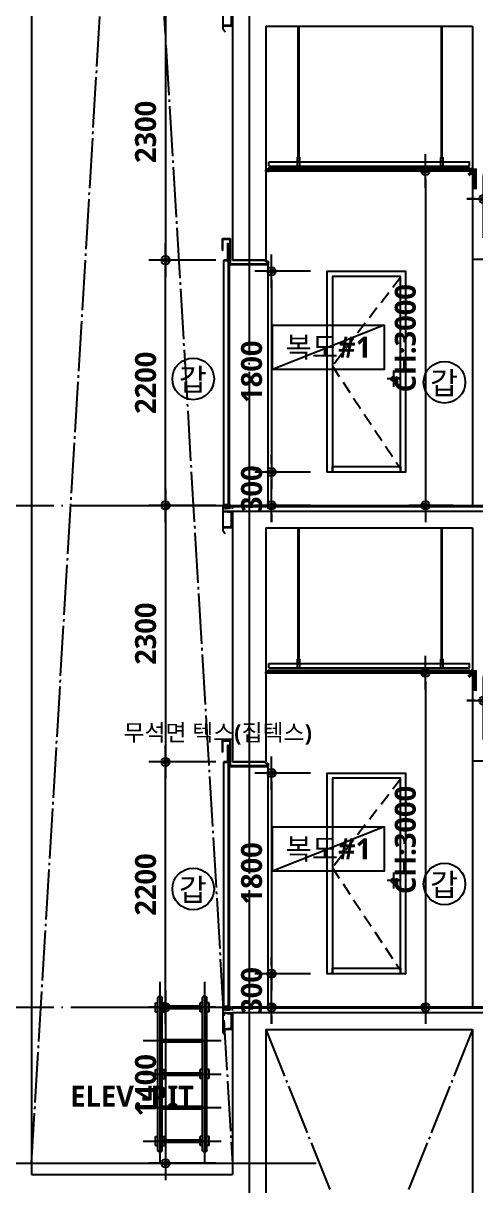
# Model space of a CAD drawing. Header units: millimetres. Extents: x 0 to 356400, y 0 to 68257.
# Drawn here: x 240300 to 244355, y 21099 to 31525 of the extents above; entities that cross this region are included whole.
import ezdxf
from ezdxf.enums import TextEntityAlignment as Align

# ---------------------------------------------------------------- set-up
doc = ezdxf.new("R2010")
doc.units = ezdxf.units.MM
doc.header["$LTSCALE"] = 75
for name, pattern in [('CEN', [62, 60, -1, 0, -1]), ('HID', [2.3, 1.5, -0.8]), ('STD_SHAFT', [7.3, 6, -0.5, 0.3, -0.5])]:
    doc.linetypes.add(name, pattern=pattern)
doc.layers.get('Defpoints').update_dxf_attribs({"color": 161})
for name, color, linetype in [('A-ANNO-GRA2', 4, 'Continuous'), ('A-ANNO-LEAD', 4, 'Continuous'), ('A-ANNO-SYMB', 7, 'Continuous'), ('A-ANNO-TEXT1', 7, 'Continuous'), ('A-ANNO-TITL', 7, 'Continuous'), ('A-CEN', 1, 'CEN'), ('A-DOOR', 4, 'Continuous'), ('A-FIN-TYP1', 6, 'Continuous'), ('A-FLOR-OPEN-BELO', 6, 'STD_SHAFT'), ('A-PS-HID', 5, 'HID'), ('A-SECT-DOOR', 8, 'Continuous'), ('A-SECT-ELEV', 8, 'Continuous'), ('A-SECT-MATR1', 4, 'Continuous'), ('A-ST-AXIS-DIM', 7, 'Continuous'), ('A-ST-CONC', 2, 'Continuous'), ('A-WALL-PATT', 8, 'Continuous'), ('C02-AA$0$A-FIN-TYP1', 6, 'Continuous'), ('C02-AA$0$A-SECT-CLNG', 6, 'Continuous'), ('C02-AA$0$A-SECT-MATR1', 4, 'Continuous'), ('EL', 4, 'Continuous'), ('GRID', 8, 'Continuous'), ('STAIR-4', 4, 'Continuous')]:
    doc.layers.add(name, color=color, linetype=linetype)
doc.layers.add('A-ANNO-NPLT', color=129, linetype='Continuous', plot=False)
doc.layers.add('G(그리드2)', color=235, linetype='Continuous', plot=False)
doc.layers.add('CEN', color=1, linetype='Continuous', lineweight=25)
doc.styles.add('2020음성 1차', font='NanumGothicBold.ttf')
doc.styles.add('SH_대대리576', font='')
doc.styles.add('SH_진천_나눔', font='NanumGothicBold.ttf')
doc.styles.add('성본리_나눔BO', font='')
doc.styles.get('SH_대대리576').set_extended_font_data('NanumGothic', bold=True)
doc.styles.get('성본리_나눔BO').set_extended_font_data('NanumGothic', bold=True)
doc.dimstyles.new('SHP 75 (in)', dxfattribs={"dimscale": 75, "dimtxt": 2.5, "dimasz": 1, "dimexe": 2, "dimexo": 2, "dimgap": 1, "dimtad": 1, "dimdec": 0, "dimzin": 0, "dimdsep": 46, "dimtxsty": 'SH_대대리576', "dimblk": 'DIMDOT', "dimblk1": 'NONE', "dimblk2": 'DIMDOT', "dimcen": 0.09, "dimclrd": 256, "dimclre": 256, "dimclrt": 3, "dimadec": 0, "dimazin": 1, "dimtfac": 1, "dimtdec": 0, "dimtix": 1, "dimtmove": 2, "dimatfit": 0, "dimldrblk": 'DIMDOT', "dimfxl": 1, "dimtfillclr": 3, "dimtolj": 1, "dimtzin": 0, "dimlwd": -1, "dimlwe": -1, "dimarcsym": 0})

# ---------------------------------------------------------------- blocks, each defined once
blk = doc.blocks.new('DIMDOT')
at = {"color": 0}
blk.add_line((-2, 0), (2, 0), dxfattribs=at)
for radius in [0.5, 0.25]:
    blk.add_circle((0, 0), radius, dxfattribs=at)
blk = doc.blocks.new('*D4425')
at = {"layer": 'A-ST-AXIS-DIM'}
for p, q in [((244425, 25100), (244425, 25600)), ((244525, 25100), (244525, 25600)), ((244350, 25450), (244275, 25450)), ((244425, 25450), (244525, 25450)), ((244600, 25450), (244675, 25450))]:
    blk.add_line(p, q, dxfattribs=at)
at = {"layer": 'Defpoints', "color": 0}
for p in [(244525, 25450), (244425, 24950), (244525, 24950)]:
    blk.add_point(p, dxfattribs=at)
at = {"layer": 'A-ST-AXIS-DIM', "linetype": 'ByBlock', "xscale": 75, "yscale": 75, "zscale": 75}
blk.add_blockref('DIMDOT', (244425, 25450), dxfattribs=at)
at = {"layer": 'A-ST-AXIS-DIM', "linetype": 'ByBlock', "xscale": 75, "yscale": 75, "zscale": 75, "rotation": 180}
blk.add_blockref('DIMDOT', (244525, 25450), dxfattribs=at)
at = {"layer": 'A-ST-AXIS-DIM', "color": 3, "insert": (244475, 25628), "char_height": 187.5, "attachment_point": 5, "style": 'SH_대대리576'}
blk.add_mtext('\\A1;100', dxfattribs=at)
blk = doc.blocks.new('_None')
blk = doc.blocks.new('*D4430')
at = {"layer": 'A-ST-AXIS-DIM'}
for p, q in [((244425, 29600), (244425, 30100)), ((244525, 29600), (244525, 30100)), ((244350, 29950), (244275, 29950)), ((244425, 29950), (244525, 29950)), ((244600, 29950), (244675, 29950))]:
    blk.add_line(p, q, dxfattribs=at)
at = {"layer": 'Defpoints', "color": 0}
for p in [(244525, 29950), (244425, 29450), (244525, 29450)]:
    blk.add_point(p, dxfattribs=at)
at = {"layer": 'A-ST-AXIS-DIM', "linetype": 'ByBlock', "xscale": 75, "yscale": 75, "zscale": 75}
blk.add_blockref('DIMDOT', (244425, 29950), dxfattribs=at)
at = {"layer": 'A-ST-AXIS-DIM', "linetype": 'ByBlock', "xscale": 75, "yscale": 75, "zscale": 75, "rotation": 180}
blk.add_blockref('DIMDOT', (244525, 29950), dxfattribs=at)
at = {"layer": 'A-ST-AXIS-DIM', "color": 3, "insert": (244475, 30128), "char_height": 187.5, "attachment_point": 5, "style": 'SH_대대리576'}
blk.add_mtext('\\A1;100', dxfattribs=at)
blk = doc.blocks.new('갑종 TEXT100')
at = {"layer": 'A-ANNO-SYMB'}
blk.add_circle((0, 0), 280, dxfattribs=at)
at = {"layer": 'A-ANNO-TITL', "style": '2020음성 1차'}
blk.add_text('갑 ', height=300, dxfattribs=at).set_placement((46, -10), align=Align.MIDDLE_CENTER)
blk = doc.blocks.new('A$C401A0846')
at = {"layer": 'CEN'}
for p, q in [((150, 1628), (150, 0)), ((550, 1628), (550, 0))]:
    blk.add_line(p, q, dxfattribs=at)
at = {"layer": 'EL'}
for p, q in [((131, 119), (131, 1481)), ((169, 119), (169, 1481)), ((531, 119), (531, 1481)), ((569, 119), (569, 1481)), ((531, 1411), (169, 1411)), ((531, 1389), (169, 1389)), ((531, 1111), (169, 1111)), ((531, 1089), (169, 1089)), ((531, 811), (169, 811)), ((531, 789), (169, 789)), ((531, 511), (169, 511)), ((531, 489), (169, 489)), ((531, 211), (169, 211)), ((531, 211), (169, 211)), ((531, 189), (169, 189)), ((531, 189), (169, 189))]:
    blk.add_line(p, q, dxfattribs=at)
for centre, start, end in [((150, 1481), 0, 180), ((550, 1481), 0, 180), ((150, 119), 180, 0), ((550, 119), 180, 0)]:
    blk.add_arc(centre, 19, start, end, dxfattribs=at)
at = {"layer": 'GRID'}
for p, q in [((700, 1400), (0, 1400)), ((700, 1100), (0, 1100)), ((700, 800), (0, 800)), ((700, 500), (0, 500)), ((700, 200), (0, 200)), ((700, 200), (0, 200))]:
    blk.add_line(p, q, dxfattribs=at)
at = {"layer": 'STAIR-4'}
for p, q in [((110, 1360), (110, 1440)), ((110, 1440), (131, 1440)), ((110, 1360), (131, 1360)), ((169, 1440), (190, 1440)), ((169, 1360), (190, 1360)), ((190, 1411), (190, 1440)), ((190, 1360), (190, 1389)), ((510, 1411), (510, 1440)), ((531, 1440), (510, 1440)), ((510, 1360), (510, 1389)), ((531, 1360), (510, 1360)), ((590, 1440), (569, 1440)), ((590, 1360), (569, 1360)), ((590, 1360), (590, 1440)), ((110, 760), (110, 840)), ((110, 840), (131, 840)), ((169, 840), (190, 840)), ((190, 811), (190, 840)), ((510, 811), (510, 840)), ((531, 840), (510, 840)), ((590, 840), (569, 840)), ((590, 760), (590, 840)), ((110, 760), (131, 760)), ((169, 760), (190, 760)), ((190, 760), (190, 789)), ((510, 760), (510, 789)), ((531, 760), (510, 760)), ((590, 760), (569, 760)), ((110, 160), (110, 240)), ((110, 240), (131, 240)), ((169, 240), (190, 240)), ((190, 211), (190, 240)), ((510, 211), (510, 240)), ((531, 240), (510, 240)), ((590, 240), (569, 240)), ((590, 160), (590, 240)), ((110, 160), (131, 160)), ((169, 160), (190, 160)), ((190, 160), (190, 189)), ((510, 160), (510, 189)), ((531, 160), (510, 160)), ((590, 160), (569, 160))]:
    blk.add_line(p, q, dxfattribs=at)
blk = doc.blocks.new('A$C69FA2F13')
at = {"layer": 'A-DOOR'}
for p, q in [((-90, 2454), (-20, 2454)), ((-90, 2348), (-90, 2454)), ((-85, 2449), (-25, 2449)), ((-85, 2348), (-85, 2449)), ((-42, 2263), (-42, 2413)), ((-42, 2413), (-38, 2413)), ((-38, 2258), (-38, 2413)), ((-25, 2449), (-25, 2225)), ((-20, 2454), (-20, 2225)), ((-85, 2348), (-90, 2348)), ((-78, 2263), (-42, 2263)), ((-78, 2258), (-38, 2258)), ((-30, 2250), (-30, 2220)), ((-30, 2250), (-25, 2250)), ((-30, 2220), (320, 2220)), ((315, 2225), (-25, 2225)), ((300, 2245), (300, 2250)), ((300, 2250), (320, 2250)), ((300, 2245), (315, 2245)), ((315, 2225), (315, 2245)), ((320, 2250), (320, 2220)), ((320, 2250), (320, 2220)), ((-85, 60), (-85, -166)), ((-65, 60), (-85, 60)), ((-85, 54), (-80, 54)), ((-80, 39), (-85, 39)), ((-85, 39), (-85, 33)), ((-85, 33), (-75, 33)), ((-85, 10), (0, 10)), ((-80, 54), (-80, 39)), ((-75, 49), (-70, 49)), ((-75, 33), (-75, 49)), ((-70, 49), (-70, 33)), ((-70, 33), (-56, 33)), ((-65, 49), (-65, 60)), ((-56, 49), (-65, 49)), ((-61, 66), (-61, 55)), ((-51, 55), (-61, 55)), ((-56, 49), (-45, 49)), ((-40, 33), (-56, 33)), ((-51, 66), (-51, 55)), ((-45, 49), (-45, 60)), ((-45, 60), (-25, 60)), ((-35, 49), (-40, 49)), ((-40, 49), (-40, 33)), ((-35, 33), (-35, 49)), ((-25, 33), (-35, 33)), ((-25, 54), (-30, 54)), ((-30, 54), (-30, 39)), ((-30, 39), (-25, 39)), ((-25, 60), (-25, 54)), ((-25, 39), (-25, 33)), ((-65, -195), (-85, -166))]:
    blk.add_line(p, q, dxfattribs=at)
at = {"layer": 'A-DOOR', "color": 8}
blk.add_line((-15, 60), (-15, 54), dxfattribs=at)
at = {"layer": 'A-DOOR'}
blk.add_lwpolyline([(-38, 2258), (-38, 66), (-78, 66), (-78, 2258)], close=True, dxfattribs=at)
blk.add_lwpolyline([(0, -140), (-75, -140), (-75, -138, -0.384691), (-71, -133), (-19, -128, 0.384691), (-10, -118), (-10, -12, 0.384691), (-19, -2), (-71, 3, -0.384691), (-75, 8), (-75, 10), (0, 10)], format="xyb", dxfattribs=at)
at = {"layer": 'A-DOOR', "color": 8}
blk.add_lwpolyline([(-15, 60, -0.228513), (-25, 60), (-25, 50), (-15, 50), (-15, 60)], format="xyb", dxfattribs=at)
at = {"layer": 'A-SECT-ELEV'}
for p, q in [((-30, 2220), (-30, 60)), ((320, 60), (320, 2220))]:
    blk.add_line(p, q, dxfattribs=at)
at = {"layer": 'A-ST-CONC'}
blk.add_line((300, 2260), (0, 2260), dxfattribs=at)
at = {"layer": 'A-WALL-PATT'}
blk.add_line((0, 30), (0, 60), dxfattribs=at)
blk = doc.blocks.new('*D4564')
at = {"layer": 'A-ST-AXIS-DIM'}
for p, q in [((242025, 24900), (241425, 24900)), ((241575, 22775), (241575, 24825)), ((242025, 22700), (241425, 22700))]:
    blk.add_line(p, q, dxfattribs=at)
at = {"layer": 'Defpoints', "color": 0}
for p in [(241575, 24900), (242175, 24900), (242175, 22700)]:
    blk.add_point(p, dxfattribs=at)
at = {"layer": 'A-ST-AXIS-DIM', "linetype": 'ByBlock', "xscale": 75, "yscale": 75, "zscale": 75}
for p, rotation in [((241575, 24900), 90), ((241575, 22700), 270)]:
    blk.add_blockref('DIMDOT', p, dxfattribs=dict(at, rotation=rotation))
at = {"layer": 'A-ST-AXIS-DIM', "color": 3, "insert": (241397, 23800), "char_height": 187.5, "attachment_point": 5, "rotation": 90, "style": 'SH_대대리576'}
blk.add_mtext('\\A1;2200', dxfattribs=at)
blk = doc.blocks.new('*D4565')
at = {"layer": 'A-ST-AXIS-DIM'}
for p, q in [((242025, 27200), (241425, 27200)), ((241575, 27125), (241575, 24975)), ((242025, 24900), (241425, 24900))]:
    blk.add_line(p, q, dxfattribs=at)
at = {"layer": 'Defpoints', "color": 0}
for p in [(242175, 27200), (241575, 24900), (242175, 24900)]:
    blk.add_point(p, dxfattribs=at)
at = {"layer": 'A-ST-AXIS-DIM', "linetype": 'ByBlock', "xscale": 75, "yscale": 75, "zscale": 75}
for p, rotation in [((241575, 27200), 90), ((241575, 24900), 270)]:
    blk.add_blockref('DIMDOT', p, dxfattribs=dict(at, rotation=rotation))
at = {"layer": 'A-ST-AXIS-DIM', "color": 3, "insert": (241397, 26050), "char_height": 187.5, "attachment_point": 5, "rotation": 90, "style": 'SH_대대리576'}
blk.add_mtext('\\A1;2300', dxfattribs=at)
blk = doc.blocks.new('*D4567')
at = {"layer": 'A-ST-AXIS-DIM'}
for p, q in [((242025, 29400), (241425, 29400)), ((241575, 27275), (241575, 29325)), ((242025, 27200), (241425, 27200))]:
    blk.add_line(p, q, dxfattribs=at)
at = {"layer": 'Defpoints', "color": 0}
for p in [(241575, 29400), (242175, 29400), (242175, 27200)]:
    blk.add_point(p, dxfattribs=at)
at = {"layer": 'A-ST-AXIS-DIM', "linetype": 'ByBlock', "xscale": 75, "yscale": 75, "zscale": 75}
for p, rotation in [((241575, 29400), 90), ((241575, 27200), 270)]:
    blk.add_blockref('DIMDOT', p, dxfattribs=dict(at, rotation=rotation))
at = {"layer": 'A-ST-AXIS-DIM', "color": 3, "insert": (241397, 28300), "char_height": 187.5, "attachment_point": 5, "rotation": 90, "style": 'SH_대대리576'}
blk.add_mtext('\\A1;2200', dxfattribs=at)
blk = doc.blocks.new('*D4568')
at = {"layer": 'A-ST-AXIS-DIM'}
for p, q in [((242025, 31700), (241425, 31700)), ((241575, 31625), (241575, 29475)), ((242025, 29400), (241425, 29400))]:
    blk.add_line(p, q, dxfattribs=at)
at = {"layer": 'Defpoints', "color": 0}
for p in [(242175, 31700), (241575, 29400), (242175, 29400)]:
    blk.add_point(p, dxfattribs=at)
at = {"layer": 'A-ST-AXIS-DIM', "linetype": 'ByBlock', "xscale": 75, "yscale": 75, "zscale": 75}
for p, rotation in [((241575, 31700), 90), ((241575, 29400), 270)]:
    blk.add_blockref('DIMDOT', p, dxfattribs=dict(at, rotation=rotation))
at = {"layer": 'A-ST-AXIS-DIM', "color": 3, "insert": (241397, 30550), "char_height": 187.5, "attachment_point": 5, "rotation": 90, "style": 'SH_대대리576'}
blk.add_mtext('\\A1;2300', dxfattribs=at)
blk = doc.blocks.new('A$C1BF15DB8')
at = {"layer": 'A-ANNO-NPLT'}
for p, q in [((-21, 14, 0), (-21, -10, 0)), ((0, 0, 0), (-31, 0, 0))]:
    blk.add_line(p, q, dxfattribs=at)
at = {"layer": 'C02-AA$0$A-FIN-TYP1'}
blk.add_line((0, 24), (0, 0), dxfattribs=at)
at = {"layer": 'C02-AA$0$A-SECT-CLNG', "color": 8}
blk.add_line((4, 44), (4, 82), dxfattribs=at)
at = {"layer": 'C02-AA$0$A-SECT-MATR1'}
blk.add_lwpolyline([(-21, 14), (-6, 14), (-6, -1), (9, -1), (9, 0), (-5, 0), (-5, 15), (-20, 15), (-20, 29), (-21, 29)], close=True, dxfattribs=at)
blk = doc.blocks.new('A$C1A1450A5')
at = {"layer": 'C02-AA$0$A-SECT-CLNG', "color": 8}
for p, q in [((-7, 0), (-7, -3)), ((7, 0), (-7, 0)), ((7, 0), (7, -3)), ((10, -3), (-10, -3)), ((-10, -3), (-10, -83)), ((10, -6), (-10, -6)), ((10, -37), (-10, -37)), ((10, -83), (-10, -83)), ((-7, -9), (-7, -6)), ((7, -9), (-7, -9)), ((-4, -14), (-4, -9)), ((4, -14), (-4, -14)), ((4, -14), (4, -9)), ((7, -9), (7, -6)), ((10, -3), (10, -83))]:
    blk.add_line(p, q, dxfattribs=at)
blk = doc.blocks.new('*U4571')
at = {"layer": 'A-ANNO-NPLT'}
for p, q in [((-984, 0), (-1015, 0)), ((-1005, 14), (-1005, -10)), ((824, 0, 0), (855, 0, 0)), ((845, 14, 0), (845, -10, 0))]:
    blk.add_line(p, q, dxfattribs=at)
at = {"layer": 'C02-AA$0$A-FIN-TYP1'}
for p, q in [((-984, 24), (824, 24)), ((-984, 12), (824, 12)), ((-984, 0), (824, 0))]:
    blk.add_line(p, q, dxfattribs=at)
at = {"layer": 'C02-AA$0$A-SECT-CLNG', "color": 8}
for p, q in [((-718, 1300), (-718, 125)), ((-711, 1300), (-711, 125)), ((565, 1300), (565, 125)), ((572, 1300), (572, 125)), ((-980, 82), (820, 82)), ((-980, 44), (820, 44))]:
    blk.add_line(p, q, dxfattribs=at)
for p in [(-715, 125), (569, 125)]:
    blk.add_blockref('A$C1A1450A5', p, dxfattribs=at)
at = {"layer": 'C02-AA$0$A-SECT-MATR1'}
blk.add_blockref('A$C1BF15DB8', (-984, 0), dxfattribs=at)
at = {"layer": 'C02-AA$0$A-SECT-MATR1', "xscale": -1}
blk.add_blockref('A$C1BF15DB8', (824, 0), dxfattribs=at)
blk = doc.blocks.new('*D4574')
at = {"layer": 'A-ST-AXIS-DIM'}
for p, q in [((244154, 25700), (243754, 25700)), ((243904, 25625), (243904, 22775)), ((244154, 22700), (243754, 22700))]:
    blk.add_line(p, q, dxfattribs=at)
at = {"layer": 'Defpoints', "color": 0}
for p in [(244304, 25700), (243904, 22700), (244304, 22700)]:
    blk.add_point(p, dxfattribs=at)
at = {"layer": 'A-ST-AXIS-DIM', "linetype": 'ByBlock', "xscale": 75, "yscale": 75, "zscale": 75}
for p, rotation in [((243904, 25700), 90), ((243904, 22700), 270)]:
    blk.add_blockref('DIMDOT', p, dxfattribs=dict(at, rotation=rotation))
at = {"layer": 'A-ST-AXIS-DIM', "color": 3, "insert": (243725, 24200), "char_height": 187.5, "attachment_point": 5, "rotation": 90, "style": 'SH_대대리576'}
blk.add_mtext('\\A1;CH:3000', dxfattribs=at)
blk = doc.blocks.new('*D4578')
at = {"layer": 'A-ST-AXIS-DIM'}
for p, q in [((242875, 24800), (242375, 24800)), ((242525, 24725), (242525, 23075)), ((242875, 23000), (242375, 23000))]:
    blk.add_line(p, q, dxfattribs=at)
at = {"layer": 'Defpoints', "color": 0}
for p in [(243025, 24800), (242525, 23000), (243025, 23000)]:
    blk.add_point(p, dxfattribs=at)
at = {"layer": 'A-ST-AXIS-DIM', "linetype": 'ByBlock', "xscale": 75, "yscale": 75, "zscale": 75}
for p, rotation in [((242525, 24800), 90), ((242525, 23000), 270)]:
    blk.add_blockref('DIMDOT', p, dxfattribs=dict(at, rotation=rotation))
at = {"layer": 'A-ST-AXIS-DIM', "color": 3, "insert": (242347, 23900), "char_height": 187.5, "attachment_point": 5, "rotation": 90, "style": 'SH_대대리576'}
blk.add_mtext('\\A1;1800', dxfattribs=at)
blk = doc.blocks.new('*D4579')
at = {"layer": 'A-ST-AXIS-DIM'}
for p, q in [((242525, 23075), (242525, 23150)), ((242875, 23000), (242375, 23000)), ((242525, 22700), (242525, 23000)), ((242875, 22700), (242375, 22700)), ((242525, 22625), (242525, 22550))]:
    blk.add_line(p, q, dxfattribs=at)
at = {"layer": 'Defpoints', "color": 0}
for p in [(242525, 23000), (243025, 23000), (243025, 22700)]:
    blk.add_point(p, dxfattribs=at)
at = {"layer": 'A-ST-AXIS-DIM', "linetype": 'ByBlock', "xscale": 75, "yscale": 75, "zscale": 75}
for p, rotation in [((242525, 23000), 270), ((242525, 22700), 90)]:
    blk.add_blockref('DIMDOT', p, dxfattribs=dict(at, rotation=rotation))
at = {"layer": 'A-ST-AXIS-DIM', "color": 3, "insert": (242347, 22850), "char_height": 187.5, "attachment_point": 5, "rotation": 90, "style": 'SH_대대리576'}
blk.add_mtext('\\A1;300', dxfattribs=at)
blk = doc.blocks.new('*D4580')
at = {"layer": 'A-ST-AXIS-DIM'}
for p, q in [((242875, 29300), (242375, 29300)), ((242525, 29225), (242525, 27575)), ((242875, 27500), (242375, 27500))]:
    blk.add_line(p, q, dxfattribs=at)
at = {"layer": 'Defpoints', "color": 0}
for p in [(243025, 29300), (242525, 27500), (243025, 27500)]:
    blk.add_point(p, dxfattribs=at)
at = {"layer": 'A-ST-AXIS-DIM', "linetype": 'ByBlock', "xscale": 75, "yscale": 75, "zscale": 75}
for p, rotation in [((242525, 29300), 90), ((242525, 27500), 270)]:
    blk.add_blockref('DIMDOT', p, dxfattribs=dict(at, rotation=rotation))
at = {"layer": 'A-ST-AXIS-DIM', "color": 3, "insert": (242347, 28400), "char_height": 187.5, "attachment_point": 5, "rotation": 90, "style": 'SH_대대리576'}
blk.add_mtext('\\A1;1800', dxfattribs=at)
blk = doc.blocks.new('*D4581')
at = {"layer": 'A-ST-AXIS-DIM'}
for p, q in [((242525, 27575), (242525, 27650)), ((242875, 27500), (242375, 27500)), ((242525, 27200), (242525, 27500)), ((242875, 27200), (242375, 27200)), ((242525, 27125), (242525, 27050))]:
    blk.add_line(p, q, dxfattribs=at)
at = {"layer": 'Defpoints', "color": 0}
for p in [(242525, 27500), (243025, 27500), (243025, 27200)]:
    blk.add_point(p, dxfattribs=at)
at = {"layer": 'A-ST-AXIS-DIM', "linetype": 'ByBlock', "xscale": 75, "yscale": 75, "zscale": 75}
for p, rotation in [((242525, 27500), 270), ((242525, 27200), 90)]:
    blk.add_blockref('DIMDOT', p, dxfattribs=dict(at, rotation=rotation))
at = {"layer": 'A-ST-AXIS-DIM', "color": 3, "insert": (242347, 27350), "char_height": 187.5, "attachment_point": 5, "rotation": 90, "style": 'SH_대대리576'}
blk.add_mtext('\\A1;300', dxfattribs=at)
blk = doc.blocks.new('*D5251')
at = {"layer": 'A-ST-AXIS-DIM'}
for p, q in [((244154, 30200), (243754, 30200)), ((243904, 30125), (243904, 27275)), ((244154, 27200), (243754, 27200))]:
    blk.add_line(p, q, dxfattribs=at)
at = {"layer": 'Defpoints', "color": 0}
for p in [(244304, 30200), (243904, 27200), (244304, 27200)]:
    blk.add_point(p, dxfattribs=at)
at = {"layer": 'A-ST-AXIS-DIM', "linetype": 'ByBlock', "xscale": 75, "yscale": 75, "zscale": 75}
for p, rotation in [((243904, 30200), 90), ((243904, 27200), 270)]:
    blk.add_blockref('DIMDOT', p, dxfattribs=dict(at, rotation=rotation))
at = {"layer": 'A-ST-AXIS-DIM', "color": 3, "insert": (243725, 28700), "char_height": 187.5, "attachment_point": 5, "rotation": 90, "style": 'SH_대대리576'}
blk.add_mtext('\\A1;CH:3000', dxfattribs=at)
blk = doc.blocks.new('*D9220')
at = {"layer": 'A-ST-AXIS-DIM'}
for p, q in [((242025, 22700), (241425, 22700)), ((241575, 22625), (241575, 21375)), ((242025, 21300), (241425, 21300))]:
    blk.add_line(p, q, dxfattribs=at)
at = {"layer": 'Defpoints', "color": 0}
for p in [(242175, 22700), (241575, 21300), (242175, 21300)]:
    blk.add_point(p, dxfattribs=at)
at = {"layer": 'A-ST-AXIS-DIM', "linetype": 'ByBlock', "xscale": 75, "yscale": 75, "zscale": 75}
for p, rotation in [((241575, 22700), 90), ((241575, 21300), 270)]:
    blk.add_blockref('DIMDOT', p, dxfattribs=dict(at, rotation=rotation))
at = {"layer": 'A-ST-AXIS-DIM', "color": 3, "insert": (241397, 22000), "char_height": 187.5, "attachment_point": 5, "rotation": 90, "style": 'SH_대대리576'}
blk.add_mtext('\\A1;1400', dxfattribs=at)

msp = doc.modelspace()

# ---------------------------------------------------------------- linework, layer by layer
at = {"layer": 'A-ANNO-GRA2'}
for points in [[(242534.6, 28818.4), (243534.6, 28818.4), (243534.6, 28420.2), (242534.6, 28420.2)], [(242534.6, 24318.4), (243534.6, 24318.4), (243534.6, 23920.2), (242534.6, 23920.2)]]:
    msp.add_lwpolyline(points, close=True, dxfattribs=at)
at = {"layer": 'A-ANNO-LEAD'}
msp.add_lwpolyline([(243225.1, 25695.4, 0, 48, 0), (243225.1, 25551.4, 0, 0, 0), (243225.1, 25158.3, 0, 0, 0), (243075.1, 25158.3, 0, 0, 0)], format="xyseb", dxfattribs=at)
at = {"layer": 'A-CEN'}
for p, q in [((242325, 56300), (242325, 9200)), ((243617.3, 28409.4), (243617.3, 28264.7)), ((243687.4, 28335), (243562.6, 28335)), ((236075, 27200), (253975, 27200)), ((243617.3, 23909.4), (243617.3, 23764.7)), ((243687.4, 23835), (243562.6, 23835)), ((236075, 22700), (253975, 22700)), ((236075, 21300), (242925, 21300))]:
    msp.add_line(p, q, dxfattribs=at)
at = {"layer": 'A-FIN-TYP1'}
for p, q in [((244435, 22700), (242175, 22700)), ((244435, 22691), (242175, 22691))]:
    msp.add_line(p, q, dxfattribs=at)
for points in [[(242175, 27200), (245855, 27200)], [(242175, 27191), (245864, 27191)]]:
    msp.add_lwpolyline(points, dxfattribs=at)
at = {"layer": 'A-FLOR-OPEN-BELO'}
for p, q in [((240375, 21300), (242175, 51550)), ((240375, 51550), (242175, 21300)), ((244325, 22500), (242475, 17850)), ((242475, 22500), (244325, 17850))]:
    msp.add_line(p, q, dxfattribs=at)
at = {"layer": 'A-PS-HID'}
for points in [[(243680, 29245), (243070, 28450), (243675, 27540)], [(243680, 24745), (243070, 23950), (243675, 23040)]]:
    msp.add_lwpolyline(points, dxfattribs=at)
at = {"layer": 'A-SECT-DOOR'}
for points in [[(243680, 28450), (243680, 29255), (243070, 29255), (243070, 29245), (243070, 28335), (243070, 27550), (243070, 27500), (243025, 27500), (243025, 29300), (243725, 29300), (243725, 27500), (243680, 27500), (243680, 27550)], [(243680, 27550), (243680, 27500), (243070, 27500), (243070, 27550), (243084.8, 27550)], [(243680, 23950), (243680, 24755), (243070, 24755), (243070, 24745), (243070, 23835), (243070, 23050), (243070, 23000), (243025, 23000), (243025, 24800), (243725, 24800), (243725, 23000), (243680, 23000), (243680, 23050)], [(243680, 23050), (243680, 23000), (243070, 23000), (243070, 23050), (243084.8, 23050)]]:
    msp.add_lwpolyline(points, close=True, dxfattribs=at)
for centre in [(243617.3, 28335), (243617.3, 23835)]:
    msp.add_circle(centre, 20, dxfattribs=at)
at = {"layer": 'A-SECT-ELEV'}
for p, q in [((244325, 29410), (244325, 27200)), ((244325, 24910), (244325, 22700))]:
    msp.add_line(p, q, dxfattribs=at)
at = {"layer": 'A-SECT-MATR1'}
msp.add_line((240375, 21300), (242175, 21300), dxfattribs=at)
at = {"layer": 'A-ST-CONC'}
for p, q in [((240375, 51550), (240375, 21200)), ((242175, 31650), (242175, 29400)), ((242475, 31500), (242475, 29400)), ((242475, 31500), (244325, 31500)), ((244325, 31500), (244325, 29410)), ((244325, 29410), (244525, 29410)), ((242175, 29400), (242475, 29400)), ((242175, 29400), (242475, 29400)), ((242175, 27150), (242175, 24900)), ((242475, 27000), (242475, 24900)), ((242475, 27000), (244325, 27000)), ((244325, 27000), (244325, 24910)), ((242175, 24900), (242475, 24900)), ((244325, 24910), (244525, 24910)), ((242175, 22650), (242175, 21200)), ((245905, 22650), (242175, 22650)), ((242475, 22500), (244325, 22500)), ((244325, 22500), (244325, 19810)), ((240375, 21200), (242175, 21200))]:
    msp.add_line(p, q, dxfattribs=at)
for points in [[(242175, 27150), (245905, 27150)], [(242475, 22500), (242475, 17850), (244325, 17850), (244325, 17990)]]:
    msp.add_lwpolyline(points, dxfattribs=at)
at = {"layer": 'G(그리드2)'}
for p, q in [((243534.6, 28818.4), (242534.6, 28420.2)), ((243534.6, 24318.4), (242534.6, 23920.2))]:
    msp.add_line(p, q, dxfattribs=at)

# ---------------------------------------------------------------- block references
at = {"xscale": 0.6666666666666666, "yscale": 0.6666666666666666, "zscale": 0.6666666666666666}
for p in [(241822.7, 28335.4), (244075, 28305), (244075, 23805), (241822.7, 23760.6)]:
    msp.add_blockref('갑종 TEXT100', p, dxfattribs=at)
at = {"xscale": -1}
msp.add_blockref('A$C401A0846', (242075, 21300), dxfattribs=at)
at = {"layer": 'A-DOOR'}
for p in [(242175, 31640), (242175, 27140), (242175, 22640)]:
    msp.add_blockref('A$C69FA2F13', p, dxfattribs=at)
at = {"layer": 'C02-AA$0$A-FIN-TYP1'}
for p in [(243480.1, 30200), (243480.1, 25700)]:
    msp.add_blockref('*U4571', p, dxfattribs=at)

# ---------------------------------------------------------------- texts
at = {"layer": 'A-ANNO-TEXT1', "style": '성본리_나눔BO'}
for s, p in [('복도#1', (243034.6, 28619.3)), ('복도#1', (243034.6, 24119.3)), ('ELEV.-PIT', (241275, 21900))]:
    msp.add_text(s, height=187.5, dxfattribs=at).set_placement(p, align=Align.MIDDLE)
at = {"layer": 'A-ANNO-TEXT1', "style": 'SH_진천_나눔'}
msp.add_text('무석면 텍스(집텍스)', height=150, dxfattribs=at).set_placement((241198.5, 25087.8))

# ---------------------------------------------------------------- dimensions: what is measured, and where the dimension line sits
at = {"layer": 'A-ST-AXIS-DIM'}
for base, p1, p2, angle, picture, middle in [((241575, 29400), (242175, 31700), (242175, 29400), 90, '*D4568', (241396.5, 30550)), ((244525, 29950), (244425, 29450), (244525, 29450), 180, '*D4430', (244475, 30127.8)), ((241575, 29400), (242175, 27200), (242175, 29400), 270, '*D4567', (241396.9, 28300)), ((242525, 27500), (243025, 29300), (243025, 27500), 90, '*D4580', (242346.5, 28400)), ((242525, 27500), (243025, 27200), (243025, 27500), 270, '*D4581', (242346.5, 27350)), ((241575, 24900), (242175, 27200), (242175, 24900), 90, '*D4565', (241396.5, 26050)), ((244525, 25450), (244425, 24950), (244525, 24950), 180, '*D4425', (244475, 25627.8)), ((241575, 24900), (242175, 22700), (242175, 24900), 270, '*D4564', (241396.9, 23800)), ((242525, 23000), (243025, 24800), (243025, 23000), 90, '*D4578', (242346.5, 23900)), ((242525, 23000), (243025, 22700), (243025, 23000), 270, '*D4579', (242346.5, 22850)), ((241575, 21300), (242175, 22700), (242175, 21300), 90, '*D9220', (241397.2, 22000))]:
    dim = msp.add_linear_dim(base=base, p1=p1, p2=p2, angle=angle, dimstyle='SHP 75 (in)', override={"dimtxsty": 'SH_대대리576', "dimldrblk": 'DIMDOT'}, dxfattribs=at)
    dim.commit()
    dim.dimension.update_dxf_attribs({"geometry": picture, "text_midpoint": middle})
for base, p1, p2, picture, middle in [((243904, 27200), (244304, 30200), (244304, 27200), '*D5251', (243724.9, 28700)), ((243904, 22700), (244304, 25700), (244304, 22700), '*D4574', (243724.9, 24200))]:
    dim = msp.add_linear_dim(base=base, p1=p1, p2=p2, angle=270, text='CH:<>', dimstyle='SHP 75 (in)', override={"dimtxsty": 'SH_대대리576', "dimldrblk": 'DIMDOT'}, dxfattribs=at)
    dim.commit()
    dim.dimension.update_dxf_attribs({"geometry": picture, "text_midpoint": middle})

doc.saveas('drawing.dxf')
